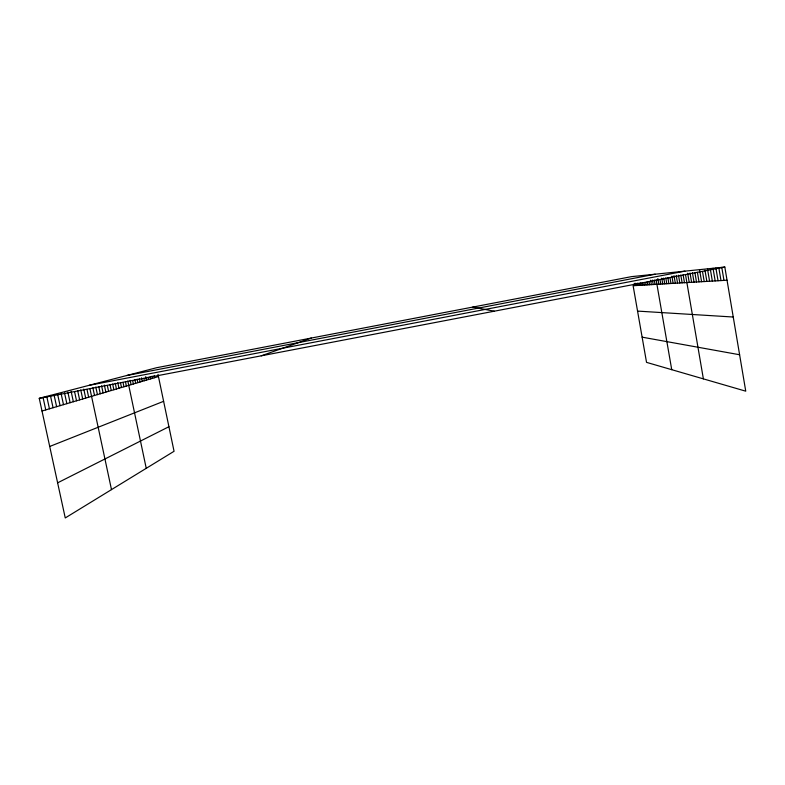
<?xml version="1.0" encoding="UTF-8"?>
<svg xmlns="http://www.w3.org/2000/svg" width="785" height="785" viewBox="0 0 785 785"><rect width="100%" height="100%" fill="white"/><g stroke="black" fill="none" stroke-linecap="round" stroke-linejoin="round"><path stroke-width="1.18" d="M57.619 482.834L168.922 426.716M49.72 446.469L163.623 401.312M261.238 355.821L311.282 338.06M42.007 411.006L158.452 376.564M157.991 374.357L174.054 451.287L65.253 517.943L39.25 398.329L156.607 367.723L631.523 276.634L724.82 267.057L745.75 391.175L646.536 362.366L633.112 285.701L727.038 280.225M126.67 375.534L655.171 274.21M89.196 385.307L684.913 271.149M39.25 398.329L724.82 267.057M637.557 311.096L733.249 317.022M642.12 337.158L739.607 354.751M472.747 307.092L494.285 311.194M43.038 397.338L45.765 409.898M67.853 392.108L70.13 402.695M64.547 392.981L66.843 403.667M61.171 393.874L63.497 404.658M57.472 393.57L60.082 405.668M53.969 394.492L56.608 406.689M50.397 395.424L53.066 407.739M46.757 396.366L49.445 408.808M92.885 387.81L94.514 395.483M89.902 388.624L111.49 489.624M86.988 389.409L88.656 397.21M83.779 389.095L85.702 398.083M80.757 389.9L82.7 398.976M77.676 390.724L79.638 399.879M74.546 391.558L76.528 400.801M71.101 391.254L73.358 401.734M117.799 382.609L118.986 388.241M115.248 383.306L116.455 388.987M112.657 384.022L113.874 389.752M110.018 384.748L111.244 390.528M107.339 385.494L108.575 391.322M104.366 385.072L105.857 392.127M101.589 385.827L103.1 392.942M98.763 386.593L100.294 393.776M95.809 387.015L97.428 394.62M143.89 378.399L144.381 380.735M141.506 377.85L142.252 381.363M139.338 378.458L140.083 382.001M137.13 379.086L137.885 382.648M134.892 379.714L135.648 383.315M132.704 380.764L133.381 383.983M130.163 380.332L131.075 384.67M127.818 380.99L146.245 468.331M125.433 381.657L126.365 386.063M123.009 382.344L123.942 386.779M120.537 383.031L121.489 387.505M154.105 375.475L154.576 377.713M152.123 376.044L152.594 378.301M150.112 376.623L150.592 378.89M148.071 377.202L148.551 379.498M145.755 376.643L146.481 380.107M654.268 279.97L655.043 284.425M652.423 280.108L653.198 284.533M650.608 280.255L651.373 284.641M649.018 281.481L649.587 284.739M647.252 281.609L647.821 284.847M645.663 282.541L646.084 284.945M643.955 282.659L644.377 285.043M642.277 282.777L642.689 285.141M640.619 282.885L641.031 285.24M638.99 283.002L639.402 285.338M637.391 283.11L637.793 285.436M635.811 283.218L636.213 285.524M634.251 283.326L634.653 285.612M678.485 275.201L679.82 282.983M676.228 275.407L677.553 283.11M674.011 275.604L675.326 283.238M671.901 276.153L673.137 283.365M669.968 277.537L670.989 283.493M667.858 277.713L668.879 283.62M665.788 277.88L666.799 283.738M663.757 278.047L664.758 283.856M661.755 278.214L662.756 283.974M659.989 279.519L660.774 284.091M657.85 278.538L658.831 284.199M656.142 279.823L671.734 369.686M702.506 271.6L704.204 281.55M699.533 269.647L701.584 281.707M697.394 272.307L699.023 281.854M694.882 272.532L696.501 282.001M692.429 272.768L694.028 282.149M690.015 272.994L691.605 282.286M687.64 273.219L689.22 282.433M685.501 274.573L703.38 378.87M683.127 274.789L684.481 282.708M680.781 274.995L682.136 282.845M721.778 267.371L723.986 280.402M718.805 267.675L720.983 280.579M715.891 267.97L718.049 280.745M713.025 268.264L715.174 280.912M710.415 269.697L712.348 281.079M707.471 268.833L709.581 281.236M704.969 270.226L706.863 281.403"/></g></svg>
